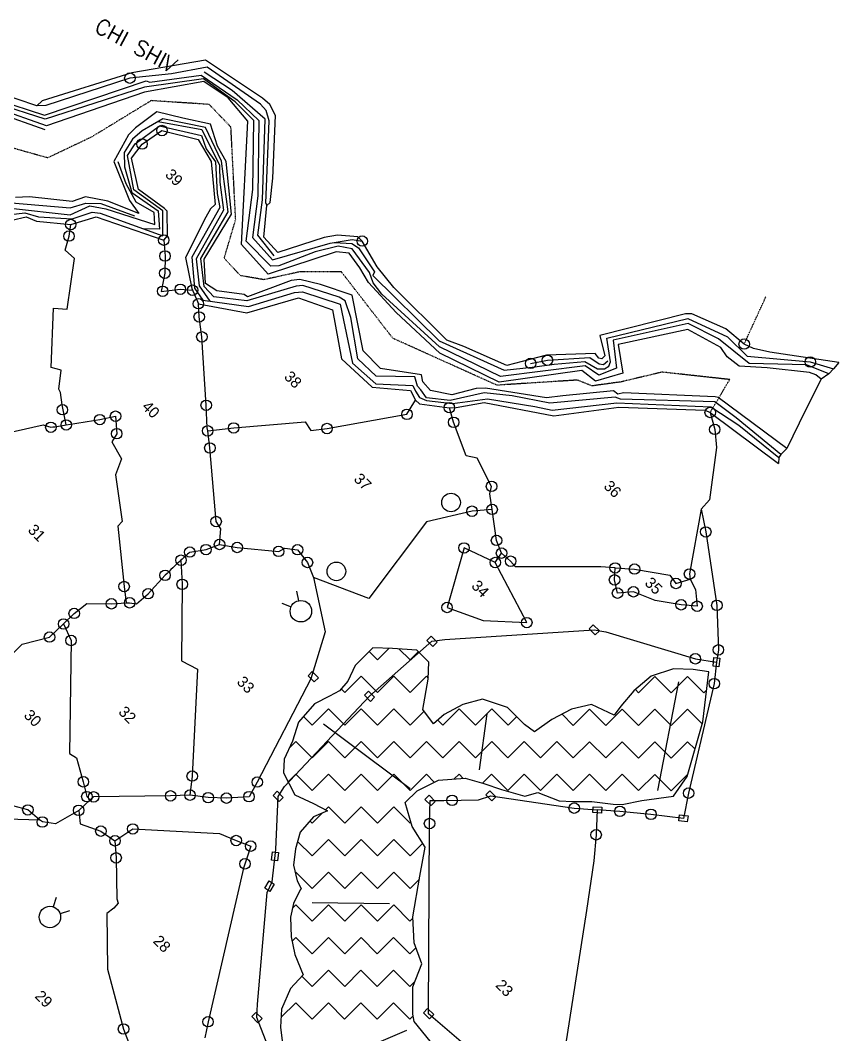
# Model space of a CAD drawing. Header units: metres. Extents: x 344416 to 346002, y 1760973 to 1763559.
# Drawn here: x 345333 to 346002, y 1762729 to 1763559 of the extents above; entities that cross this region are included whole.
import ezdxf

# ---------------------------------------------------------------- set-up
doc = ezdxf.new("R2010")
doc.units = ezdxf.units.M
doc.header["$MEASUREMENT"] = 0
doc.linetypes.add('DASHDOT', pattern=[1, 0.5, -0.25, 0, -0.25])
doc.linetypes.add('DIVIDE', pattern=[1.25, 0.5, -0.25, 0, -0.25, 0, -0.25])
for name, color, linetype in [('LINE_WATER', 4, 'Continuous'), ('OFF', 1, 'Continuous'), ('POLY_HATCH', 12, 'Continuous'), ('POLY_PARCEL', 6, 'Continuous'), ('POLY_WATER', 4, 'Continuous'), ('SYM_ARROW', 1, 'Continuous'), ('TEXT_MAPOUT', 7, 'Continuous'), ('TEXT_PARCEL', 7, 'Continuous'), ('V_BOUND_LINE', 7, 'Continuous'), ('V_BOUND_STREAM_LINE', 7, 'DASHDOT'), ('V_DIVIDE_LINE', 7, 'DIVIDE')]:
    doc.layers.add(name, color=color, linetype=linetype)
doc.styles.get("Standard").update_dxf_attribs({"font": 'simplex.shx'})
doc.styles.add('TEXT_MAP', font='')
doc.styles.get('TEXT_MAP').set_extended_font_data('Kruti Dev 050')

msp = doc.modelspace()

# ---------------------------------------------------------------- linework, layer by layer
for points in [[(345558.85, 1763091.97), (345560.53, 1763084.12)], [(345546.91, 1763082.15), (345554.29, 1763078.99)], [(345362.12, 1762841.4), (345359.69, 1762833.75)], [(345373.05, 1762830.46), (345365.4, 1762828.04)]]:
    msp.add_lwpolyline(points)
for points in [[(345801.59, 1763064.46), (345806.55, 1763059.5), (345803.12, 1763056.08), (345798.16, 1763061.03)], [(345668.87, 1763055.12), (345673.82, 1763050.16), (345670.39, 1763046.73), (345665.44, 1763051.69)], [(345905.13, 1763037.09), (345904.41, 1763030.11), (345899.58, 1763030.61), (345900.3, 1763037.58)], [(345571.7, 1763026.09), (345576.65, 1763021.13), (345573.22, 1763017.7), (345568.27, 1763022.66)], [(345617.75, 1763010.16), (345622.71, 1763005.2), (345619.28, 1763001.78), (345614.32, 1763006.74)], [(345543.03, 1762928.23), (345547.98, 1762923.27), (345544.55, 1762919.85), (345539.6, 1762924.81)], [(345717.04, 1762928.67), (345721.99, 1762923.71), (345718.56, 1762920.29), (345713.61, 1762925.24)], [(345667.31, 1762924.93), (345672.27, 1762919.97), (345668.84, 1762916.55), (345663.88, 1762921.51)], [(345801.52, 1762915.63), (345808.51, 1762915.19), (345808.21, 1762910.35), (345801.21, 1762910.79)], [(345878.49, 1762903.25), (345871.54, 1762904.12), (345872.14, 1762908.93), (345879.09, 1762908.06)], [(345543.99, 1762878.2), (345543.2, 1762871.23), (345538.39, 1762871.78), (345539.18, 1762878.74)], [(345540.59, 1762852.33), (345536.91, 1762846.36), (345532.79, 1762848.9), (345536.46, 1762854.87)], [(345525.62, 1762747.32), (345530.58, 1762742.36), (345527.15, 1762738.94), (345522.2, 1762743.89)], [(345666.08, 1762750.51), (345671.03, 1762745.55), (345667.6, 1762742.12), (345662.65, 1762747.08)]]:
    msp.add_lwpolyline(points, close=True)
for centre, radius in [((345422.48, 1763511.57), 4.29), ((345448.75, 1763468.69), 4.29), ((345432.47, 1763457.65), 4.29), ((345374.08, 1763391.78), 4.29), ((345372.68, 1763382.36), 4.29), ((345450.19, 1763379.03), 4.29), ((345612.59, 1763378.3), 4.29), ((345451.24, 1763366.04), 4.29), ((345451.05, 1763351.97), 4.29), ((345449.29, 1763337.24), 4.29), ((345463.74, 1763338.87), 4.29), ((345473.79, 1763338.07), 4.29), ((345478.52, 1763327.03), 4.29), ((345479.19, 1763316.23), 4.29), ((345481.39, 1763299.93), 4.29), ((345925.04, 1763294.05), 4.29), ((345764.07, 1763280.77), 4.29), ((345979.07, 1763279.38), 4.29), ((345750.32, 1763278.21), 4.29), ((345367.28, 1763240.34), 4.29), ((345484.93, 1763243.98), 4.29), ((345683.88, 1763242), 4.29), ((345897.22, 1763238.07), 4.29), ((345397.88, 1763232.25), 4.29), ((345410.78, 1763235.01), 4.29), ((345649.18, 1763236.57), 4.29), ((345687.33, 1763230.03), 4.29), ((345357.87, 1763225.98), 4.29), ((345370.46, 1763227.9), 4.29), ((345411.71, 1763220.72), 4.29), ((345486.13, 1763223.06), 4.29), ((345507.4, 1763225.45), 4.29), ((345583.76, 1763224.96), 4.29), ((345900.91, 1763224.22), 4.29), ((345487.95, 1763209.03), 4.29), ((345718.36, 1763177.65), 4.29), ((345685.19, 1763164.45), 7.64), ((345702.39, 1763157.3), 4.29), ((345718.83, 1763158.79), 4.29), ((345493.03, 1763148.89), 4.29), ((345893.6, 1763140.38), 4.29), ((345495.82, 1763130.11), 4.29), ((345722.46, 1763133.46), 4.29), ((345471.48, 1763123.9), 4.29), ((345484.76, 1763125.9), 4.29), ((345510.3, 1763127.68), 4.29), ((345544.2, 1763124.46), 4.29), ((345559.66, 1763125.82), 4.29), ((345695.83, 1763127.28), 4.29), ((345726.5, 1763123.02), 4.29), ((345464.3, 1763117.25), 4.29), ((345567.74, 1763115.38), 4.29), ((345721.39, 1763115.35), 4.29), ((345733.96, 1763116.41), 4.29), ((345451.26, 1763104.9), 4.29), ((345591.42, 1763108.1), 7.64), ((345819.42, 1763110.91), 4.29), ((345835.35, 1763110.01), 4.29), ((345880.31, 1763105.98), 4.29), ((345465.27, 1763097.52), 4.29), ((345818.97, 1763101.17), 4.29), ((345869.23, 1763098.24), 4.29), ((345417.75, 1763095.69), 4.29), ((345437.38, 1763089.83), 4.29), ((345821.41, 1763090.32), 4.29), ((345834.47, 1763091.42), 4.29), ((345407.42, 1763081.61), 4.29), ((345422.3, 1763082.4), 4.29), ((345562.36, 1763075.54), 8.77), ((345873.44, 1763080.75), 4.29), ((345886.5, 1763079.63), 4.29), ((345902.71, 1763080.32), 4.29), ((345376.92, 1763073.73), 4.29), ((345681.97, 1763078.61), 4.29), ((345368.28, 1763065.09), 4.29), ((345747.17, 1763066.2), 4.29), ((345356.73, 1763054.38), 4.29), ((345374.32, 1763051.57), 4.29), ((345903.93, 1763043.93), 4.29), ((345885.07, 1763036.6), 4.29), ((345900.54, 1763016.26), 4.29), ((345473.49, 1762940.69), 4.29), ((345384.4, 1762936), 4.29), ((345526.7, 1762935.77), 4.29), ((345387.33, 1762923.85), 4.29), ((345392.85, 1762923.68), 4.29), ((345455.78, 1762924.47), 4.29), ((345471.66, 1762925.06), 4.29), ((345486.55, 1762923.03), 4.29), ((345501.43, 1762922.61), 4.29), ((345519.94, 1762923.8), 4.29), ((345879.56, 1762926.71), 4.29), ((345686.09, 1762920.83), 4.29), ((345785.96, 1762914.43), 4.29), ((345339.01, 1762912.98), 4.29), ((345380.59, 1762912.63), 4.29), ((345823.31, 1762911.83), 4.29), ((345848.78, 1762909.38), 4.29), ((345350.88, 1762903.11), 4.29), ((345424.86, 1762897.42), 4.29), ((345667.61, 1762901.84), 4.29), ((345398.77, 1762895.63), 4.29), ((345803.92, 1762892.67), 4.29), ((345410.3, 1762887.73), 4.29), ((345509.48, 1762887.93), 4.29), ((345521.32, 1762883.37), 4.29), ((345411.25, 1762873.76), 4.29), ((345516.67, 1762868.92), 4.29), ((345357.04, 1762825.39), 8.77), ((345486.45, 1762739.73), 4.29), ((345417.31, 1762733.78), 4.29)]:
    msp.add_circle(centre, radius)
at = {"layer": 'LINE_WATER'}
for p, q in [((345247.11, 1763515.58), (345352.51, 1763481.24)), ((345485.74, 1763520.53), (345456.63, 1763515.19)), ((345506.14, 1763501.31), (345483.34, 1763516.54)), ((345529.34, 1763490.2), (345485.74, 1763520.53)), ((345353.14, 1763477.9), (345248.82, 1763511.84)), ((345354.38, 1763472.62), (345249.06, 1763509.08)), ((345352.51, 1763481.24), (345435.87, 1763509.45)), ((345422.48, 1763511.57), (345353.65, 1763489.28)), ((345456.63, 1763515.19), (345422.48, 1763511.57)), ((345482.81, 1763510.97), (345434.37, 1763504.24)), ((345482.86, 1763508.76), (345434.54, 1763500.03)), ((345435.87, 1763509.45), (345438.79, 1763508.28)), ((345438.79, 1763508.28), (345480.87, 1763514.08)), ((345480.87, 1763514.08), (345510.38, 1763493.89)), ((345508.66, 1763492.12), (345482.81, 1763510.97)), ((345502.88, 1763495.56), (345482.86, 1763508.76)), ((345253.53, 1763504.02), (345352.86, 1763469.59)), ((345434.37, 1763504.24), (345353.14, 1763477.9)), ((345434.54, 1763500.03), (345354.38, 1763472.62)), ((345533.15, 1763477.88), (345506.14, 1763501.31)), ((345519.1, 1763476.47), (345502.88, 1763495.56)), ((345523.82, 1763476.96), (345508.66, 1763492.12)), ((345510.38, 1763493.89), (345527.92, 1763476.92)), ((345353.65, 1763489.28), (345346.34, 1763488.86)), ((345444.5, 1763483.88), (345426.95, 1763470.86)), ((345465.89, 1763478.84), (345444.5, 1763483.88)), ((345534.07, 1763485.05), (345529.34, 1763490.2)), ((345536.44, 1763476.55), (345534.07, 1763485.05)), ((345449.31, 1763478.28), (345432.58, 1763468.41)), ((345445.68, 1763476.13), (345481.45, 1763469.54)), ((345484.32, 1763471.18), (345449.31, 1763478.28)), ((345488.31, 1763473.96), (345465.89, 1763478.84)), ((345494.07, 1763455.92), (345488.31, 1763473.96)), ((345513.87, 1763375.6), (345519.1, 1763476.47)), ((345523.08, 1763420.49), (345523.82, 1763476.96)), ((345527.92, 1763476.92), (345527.05, 1763415.27)), ((345530.87, 1763411.97), (345533.15, 1763477.88)), ((345533.67, 1763409.33), (345536.44, 1763476.55)), ((345426.95, 1763470.86), (345421.38, 1763465.28)), ((345432.58, 1763468.41), (345424.68, 1763461.64)), ((345426.91, 1763457.74), (345446.76, 1763472.51)), ((345446.76, 1763472.51), (345481.01, 1763464.69)), ((345481.45, 1763469.54), (345495.76, 1763440.26)), ((345497.45, 1763443.64), (345484.32, 1763471.18)), ((345421.38, 1763465.28), (345409.48, 1763443.36)), ((345424.68, 1763461.64), (345417.9, 1763450.64)), ((345420.48, 1763448.21), (345426.91, 1763457.74)), ((345481.01, 1763464.69), (345484.91, 1763453.79)), ((345417.9, 1763450.64), (345418.13, 1763439.01)), ((345484.91, 1763453.79), (345492.5, 1763443.07)), ((345501.33, 1763443.45), (345494.07, 1763455.92)), ((345409.48, 1763443.36), (345422.13, 1763411.36)), ((345419.49, 1763425.04), (345412.87, 1763442.96)), ((345425.68, 1763420.27), (345420.48, 1763448.21)), ((345492.5, 1763443.07), (345493.87, 1763417.18)), ((345502.96, 1763402.17), (345497.45, 1763443.64)), ((345505.61, 1763400.38), (345501.33, 1763443.45)), ((345418.13, 1763439.01), (345424.07, 1763418.11)), ((345495.76, 1763440.26), (345496.15, 1763426.53)), ((345427.59, 1763410.16), (345419.49, 1763425.04)), ((345496.15, 1763426.53), (345499.12, 1763403.52)), ((345424.07, 1763418.11), (345445.66, 1763402.99)), ((345449.43, 1763403.12), (345425.68, 1763420.27)), ((345493.87, 1763417.18), (345496.19, 1763405.81)), ((345517.64, 1763378.25), (345523.08, 1763420.49)), ((345325.56, 1763409.47), (345373.72, 1763405.51)), ((345340.4, 1763414.5), (345328.95, 1763413.95)), ((345375.36, 1763410.75), (345340.4, 1763414.5)), ((345373.72, 1763405.51), (345386.54, 1763409.26)), ((345386.14, 1763414.45), (345375.36, 1763410.75)), ((345404.55, 1763410.9), (345386.14, 1763414.45)), ((345386.54, 1763409.26), (345398.62, 1763409.06)), ((345398.62, 1763409.06), (345426.17, 1763399.01)), ((345429.94, 1763400.94), (345404.55, 1763410.9)), ((345422.13, 1763411.36), (345429.94, 1763400.94)), ((345442.38, 1763401.58), (345427.59, 1763410.16)), ((345527.05, 1763415.27), (345522.68, 1763381.09)), ((345527.28, 1763383.17), (345530.87, 1763411.97)), ((345533.7, 1763409.26), (345533.67, 1763409.33)), ((345324.71, 1763405.14), (345373.56, 1763399.84)), ((345325, 1763400.12), (345336.43, 1763401.26)), ((345336.43, 1763401.26), (345347.72, 1763398.13)), ((345373.56, 1763399.84), (345389.83, 1763407.08)), ((345375.16, 1763396.35), (345391.62, 1763401.82)), ((345389.83, 1763407.08), (345402.87, 1763404.54)), ((345391.62, 1763401.82), (345398.04, 1763401.23)), ((345398.04, 1763401.23), (345449.43, 1763382.49)), ((345402.87, 1763404.54), (345442.77, 1763391.85)), ((345442.77, 1763391.85), (345442.38, 1763401.58)), ((345445.66, 1763402.99), (345446.66, 1763387.89)), ((345449.43, 1763382.49), (345449.43, 1763403.12)), ((345496.19, 1763405.81), (345473.04, 1763365.16)), ((345499.12, 1763403.52), (345476.81, 1763363.69)), ((345480.66, 1763364.03), (345502.96, 1763402.17)), ((345483.3, 1763363.58), (345505.61, 1763400.38)), ((345347.72, 1763398.13), (345375.16, 1763396.35)), ((345446.66, 1763387.89), (345433.86, 1763388.17)), ((345540.41, 1763366.08), (345527.28, 1763383.17)), ((345535.65, 1763351.34), (345513.87, 1763375.6)), ((345537.73, 1763357.65), (345517.64, 1763378.25)), ((345522.68, 1763381.09), (345539.25, 1763362.89)), ((345539.25, 1763362.89), (345586.29, 1763376.57)), ((345592.93, 1763374.16), (345574.11, 1763369.41)), ((345586.29, 1763376.57), (345604.41, 1763379.47)), ((345589.98, 1763377.16), (345604.12, 1763376.26)), ((345604.32, 1763371.86), (345592.93, 1763374.16)), ((345604.12, 1763376.26), (345609.38, 1763372.75)), ((345604.41, 1763379.47), (345612.59, 1763378.3)), ((345591.19, 1763369.37), (345535.65, 1763351.34)), ((345574.11, 1763369.41), (345544.25, 1763358.14)), ((345601.79, 1763368.5), (345591.19, 1763369.37)), ((345610.63, 1763356.29), (345601.79, 1763368.5)), ((345618.63, 1763352.52), (345604.32, 1763371.86)), ((345609.38, 1763372.75), (345622.53, 1763353.16)), ((345473.04, 1763365.16), (345475.38, 1763339.85)), ((345476.81, 1763363.69), (345479.05, 1763341.59)), ((345483.35, 1763341.02), (345480.66, 1763364.03)), ((345484.36, 1763343.44), (345483.3, 1763363.58)), ((345544.25, 1763358.14), (345537.73, 1763357.65)), ((345617.79, 1763344.5), (345610.63, 1763356.29)), ((345621.39, 1763344.23), (345618.63, 1763352.52)), ((345622.53, 1763353.16), (345621.36, 1763350.24)), ((345621.36, 1763350.24), (345675.54, 1763296.64)), ((345479.05, 1763341.59), (345487.92, 1763329.13)), ((345491.11, 1763332.69), (345483.35, 1763341.02)), ((345493.66, 1763337.48), (345484.36, 1763343.44)), ((345558.53, 1763341.51), (345518.07, 1763329.41)), ((345554.39, 1763346.04), (345518.58, 1763332.61)), ((345561.45, 1763346.78), (345554.39, 1763346.04)), ((345564.03, 1763341.93), (345558.53, 1763341.51)), ((345578.38, 1763342.86), (345561.45, 1763346.78)), ((345593.68, 1763332.3), (345564.03, 1763341.93)), ((345604.31, 1763334.01), (345578.38, 1763342.86)), ((345640.3, 1763319.86), (345617.79, 1763344.5)), ((345628.67, 1763334.94), (345621.39, 1763344.23)), ((345475.38, 1763339.85), (345482.2, 1763329.92)), ((345518.07, 1763329.41), (345491.11, 1763332.69)), ((345515.98, 1763334.48), (345493.66, 1763337.48)), ((345518.58, 1763332.61), (345515.98, 1763334.48)), ((345519.57, 1763324.82), (345557.25, 1763336.16)), ((345557.25, 1763336.16), (345563.67, 1763336.74)), ((345563.67, 1763336.74), (345594.43, 1763326.58)), ((345613.43, 1763288.44), (345604.31, 1763334.01)), ((345675.7, 1763291.89), (345628.67, 1763334.94)), ((345482.2, 1763329.92), (345519.57, 1763324.82)), ((345598.68, 1763329.3), (345593.68, 1763332.3)), ((345594.43, 1763326.58), (345604.56, 1763278.3)), ((345603.2, 1763315.74), (345598.68, 1763329.3)), ((345676.02, 1763286.71), (345640.3, 1763319.86)), ((345608.99, 1763282), (345603.2, 1763315.74)), ((345812.67, 1763298.83), (345879.03, 1763314.87)), ((345879.31, 1763310.9), (345817.74, 1763297.14)), ((345879.03, 1763314.87), (345911.42, 1763299.85)), ((345903.91, 1763298.32), (345879.31, 1763310.9)), ((345878.99, 1763305.89), (345822.04, 1763293.62)), ((345905.93, 1763291.26), (345878.99, 1763305.89)), ((345911.42, 1763299.85), (345927.53, 1763284.16)), ((345675.54, 1763296.64), (345728.73, 1763272.62)), ((345725.79, 1763267.54), (345675.7, 1763291.89)), ((345815.68, 1763279.5), (345812.67, 1763298.83)), ((345817.74, 1763297.14), (345820.5, 1763274.3)), ((345822.04, 1763293.62), (345825.62, 1763270.26)), ((345929.14, 1763278.27), (345903.91, 1763298.32)), ((345911.16, 1763283.61), (345905.93, 1763291.26)), ((345627.38, 1763274.11), (345613.43, 1763288.44)), ((345724.54, 1763262.74), (345676.02, 1763286.71)), ((345764.07, 1763280.77), (345798.64, 1763283.09)), ((345798.64, 1763283.09), (345806.38, 1763277.93)), ((345920.87, 1763276.07), (345911.16, 1763283.61)), ((345927.53, 1763284.16), (345979.07, 1763279.38)), ((345604.56, 1763278.3), (345623.75, 1763261.48)), ((345623.95, 1763267.91), (345608.99, 1763282)), ((345794.91, 1763276.33), (345725.79, 1763267.54)), ((345728.73, 1763272.62), (345751.45, 1763275.18)), ((345750.32, 1763278.21), (345764.07, 1763280.77)), ((345751.45, 1763275.18), (345769.56, 1763277.49)), ((345769.56, 1763277.49), (345794.69, 1763279.81)), ((345794.69, 1763279.81), (345805.16, 1763273.71)), ((345806.2, 1763268.54), (345794.91, 1763276.33)), ((345806.38, 1763277.93), (345810.03, 1763277.28)), ((345810.03, 1763277.28), (345813.46, 1763280.29)), ((345810.74, 1763273.71), (345814.18, 1763275.85)), ((345814.18, 1763275.85), (345815.68, 1763279.5)), ((345943.91, 1763274.71), (345920.87, 1763276.07)), ((345976.07, 1763276.97), (345929.14, 1763278.27)), ((345978.35, 1763270.78), (345943.91, 1763274.71)), ((345994.39, 1763269.67), (345976.07, 1763276.97)), ((345979.07, 1763279.38), (345997.97, 1763273.78)), ((345655.68, 1763267.29), (345623.95, 1763267.91)), ((345660.91, 1763268.81), (345627.38, 1763274.11)), ((345657.82, 1763259.7), (345655.68, 1763267.29)), ((345662.21, 1763263.04), (345660.91, 1763268.81)), ((345792.28, 1763272.34), (345724.54, 1763262.74)), ((345803.32, 1763263.56), (345792.28, 1763272.34)), ((345825.62, 1763270.26), (345803.32, 1763263.56)), ((345805.16, 1763273.71), (345810.74, 1763273.71)), ((345820.5, 1763274.3), (345806.2, 1763268.54)), ((345983.58, 1763268.77), (345978.35, 1763270.78)), ((345988.06, 1763265.34), (345983.58, 1763268.77)), ((345623.75, 1763261.48), (345653.92, 1763260.08)), ((345653.92, 1763260.08), (345656.06, 1763255.61)), ((345660.55, 1763256.58), (345657.82, 1763259.7)), ((345668.35, 1763256.16), (345662.21, 1763263.04)), ((345656.06, 1763255.61), (345659.37, 1763250.35)), ((345659.37, 1763250.35), (345665.21, 1763248)), ((345665.22, 1763249.96), (345660.55, 1763256.58)), ((345684.59, 1763247.84), (345665.22, 1763249.96)), ((345685.83, 1763252.42), (345668.35, 1763256.16)), ((345712.42, 1763254.24), (345684.59, 1763247.84)), ((345705.71, 1763257.66), (345685.83, 1763252.42)), ((345713.34, 1763257.83), (345705.71, 1763257.66)), ((345735.2, 1763251.68), (345712.42, 1763254.24)), ((345763.17, 1763249.97), (345713.34, 1763257.83)), ((345765.93, 1763245.66), (345735.2, 1763251.68)), ((345776.56, 1763251.82), (345763.17, 1763249.97)), ((345819.6, 1763250.51), (345765.93, 1763245.66)), ((345818.22, 1763255.76), (345776.56, 1763251.82)), ((345821.56, 1763253.15), (345818.22, 1763255.76)), ((345823.88, 1763248.95), (345819.6, 1763250.51)), ((345826.4, 1763254.26), (345821.56, 1763253.15)), ((345901.21, 1763250.84), (345826.4, 1763254.26)), ((345903.63, 1763250.28), (345901.21, 1763250.84)), ((345959.98, 1763208.75), (345903.63, 1763250.28)), ((345665.21, 1763248), (345686.43, 1763245.45)), ((345686.43, 1763245.45), (345715.17, 1763249.16)), ((345715.17, 1763249.16), (345753.71, 1763242.89)), ((345753.71, 1763242.89), (345767.92, 1763239.96)), ((345767.92, 1763239.96), (345820.85, 1763245.96)), ((345820.85, 1763245.96), (345897.65, 1763242.83)), ((345900.95, 1763246.92), (345823.88, 1763248.95)), ((345897.65, 1763242.83), (345920.62, 1763227.63)), ((345918.47, 1763233.66), (345900.95, 1763246.92)), ((345955.07, 1763203.65), (345918.47, 1763233.66)), ((345920.62, 1763227.63), (345953.32, 1763201.12))]:
    msp.add_line(p, q, dxfattribs=at)
at = {"layer": 'OFF'}
for p, q in [((346002.35, 1763278.94), (345997.97, 1763273.78)), ((345994.39, 1763269.67), (345988.06, 1763265.34)), ((345997.97, 1763273.78), (345994.39, 1763269.67)), ((345988.06, 1763265.34), (345974.93, 1763239.32)), ((345974.93, 1763239.32), (345959.98, 1763208.75)), ((345959.98, 1763208.75), (345955.07, 1763203.65)), ((345953.32, 1763201.12), (345953.16, 1763196.39)), ((345955.07, 1763203.65), (345953.32, 1763201.12))]:
    msp.add_line(p, q, dxfattribs=at)
at = {"layer": 'POLY_HATCH'}
for p, q in [((345621.32, 1763045.64), (345606.73, 1763031.06)), ((345637.38, 1763045.13), (345621.32, 1763045.64)), ((345657.32, 1763043.65), (345637.38, 1763045.13)), ((345667.05, 1763033.91), (345657.32, 1763043.65)), ((345606.73, 1763031.06), (345600.78, 1763018.29)), ((345666.57, 1763019.81), (345667.05, 1763033.91)), ((345867.31, 1763028.32), (345848.82, 1763022.51)), ((345883.36, 1763027.82), (345867.31, 1763028.32)), ((345896.01, 1763025.86), (345883.36, 1763027.82)), ((345891.15, 1762985.01), (345896.01, 1763025.86)), ((345600.78, 1763018.29), (345593.97, 1763010.51)), ((345662.2, 1762995), (345666.57, 1763019.81)), ((345848.82, 1763022.51), (345834.72, 1763010.36)), ((345593.97, 1763010.51), (345585.71, 1763006.15)), ((345834.72, 1763010.36), (345824.02, 1762997.73)), ((345585.71, 1763006.15), (345573.55, 1762999.83)), ((345710.84, 1763003.71), (345694.79, 1762999.35)), ((345731.27, 1762996.88), (345710.84, 1763003.71)), ((345573.55, 1762999.83), (345560.42, 1762984.77)), ((345670.95, 1762983.32), (345662.2, 1762995)), ((345694.79, 1762999.35), (345679.71, 1762991.09)), ((345745.38, 1762982.76), (345731.27, 1762996.88)), ((345783.65, 1762995.34), (345767.6, 1762987.08)), ((345800.18, 1762999.21), (345783.65, 1762995.34)), ((345818.67, 1762990.43), (345800.18, 1762999.21)), ((345824.02, 1762997.73), (345818.67, 1762990.43)), ((345560.42, 1762984.77), (345555.55, 1762969.21)), ((345679.71, 1762991.09), (345670.95, 1762983.32)), ((345767.6, 1762987.08), (345753.49, 1762976.88)), ((345878.51, 1762940.27), (345891.15, 1762985.01)), ((345753.49, 1762976.88), (345745.38, 1762982.76)), ((345555.55, 1762969.21), (345548.75, 1762954.62)), ((345548.75, 1762954.62), (345548.26, 1762943.43)), ((345548.26, 1762943.43), (345557.51, 1762925.43)), ((345657.43, 1762928.7), (345674.94, 1762937.44)), ((345674.94, 1762937.44), (345696.83, 1762938.88)), ((345696.83, 1762938.88), (345711.91, 1762934.48)), ((345711.91, 1762934.48), (345726.5, 1762929.6)), ((345867.33, 1762924.23), (345878.51, 1762940.27)), ((345647.7, 1762918.99), (345657.43, 1762928.7)), ((345726.5, 1762929.6), (345745.47, 1762924.23)), ((345745.47, 1762924.23), (345756.17, 1762927.14)), ((345756.17, 1762927.14), (345773.69, 1762920.31)), ((345557.51, 1762925.43), (345572.59, 1762918.11)), ((345572.59, 1762918.11), (345584.27, 1762912.26)), ((345653.54, 1762899.52), (345647.7, 1762918.99)), ((345773.69, 1762920.31), (345784.88, 1762919.81)), ((345784.88, 1762919.81), (345800.44, 1762919.8)), ((345800.44, 1762919.8), (345817.95, 1762917.83)), ((345817.95, 1762917.83), (345825.25, 1762917.34)), ((345825.25, 1762917.34), (345841.3, 1762920.73)), ((345841.3, 1762920.73), (345867.33, 1762924.23)), ((345584.27, 1762912.26), (345572.59, 1762907.41)), ((345572.59, 1762907.41), (345561.89, 1762894.78)), ((345561.89, 1762894.78), (345558, 1762881.16)), ((345664.15, 1762882.55), (345653.54, 1762899.52)), ((345558, 1762881.16), (345556.35, 1762867.68)), ((345659.78, 1762858.72), (345664.15, 1762882.55)), ((345556.35, 1762867.68), (345559.27, 1762855.03)), ((345559.27, 1762855.03), (345562.67, 1762848.7)), ((345653.95, 1762825.64), (345659.78, 1762858.72)), ((345561.7, 1762847.73), (345556.35, 1762836.55)), ((345562.67, 1762848.7), (345561.7, 1762847.73)), ((345556.35, 1762836.55), (345553.92, 1762825.36)), ((345553.92, 1762825.36), (345554.41, 1762809.31)), ((345654.92, 1762804.24), (345653.95, 1762825.64)), ((345554.41, 1762809.31), (345557.33, 1762794.72)), ((345661.25, 1762787.21), (345654.92, 1762804.24)), ((345557.33, 1762794.72), (345564.15, 1762778.17)), ((345653.96, 1762768.24), (345661.25, 1762787.21)), ((345564.15, 1762778.17), (345553.93, 1762766.99)), ((345553.93, 1762766.99), (345546.64, 1762749.97)), ((345653.96, 1762745.87), (345653.96, 1762768.24)), ((345546.64, 1762749.97), (345545.67, 1762735.38)), ((345654.94, 1762740.03), (345653.96, 1762745.87)), ((345545.67, 1762735.38), (345547.62, 1762719.81)), ((345668.07, 1762723.96), (345654.94, 1762740.03))]:
    msp.add_line(p, q, dxfattribs=at)
at = {"layer": 'POLY_HATCH', "linetype": 'Continuous'}
for p, q in [((345618.18, 1763042.49), (345625.01, 1763035.65)), ((345625.01, 1763035.65), (345634.59, 1763045.22)), ((345642.62, 1763044.74), (345651.72, 1763035.64)), ((345651.72, 1763035.64), (345658.53, 1763042.44)), ((345598.3, 1763008.96), (345611.66, 1763022.3)), ((345611.66, 1763022.3), (345625, 1763008.95)), ((345625, 1763008.95), (345638.36, 1763022.29)), ((345638.36, 1763022.29), (345651.71, 1763008.93)), ((345651.71, 1763008.93), (345665.07, 1763022.28)), ((345665.07, 1763022.28), (345666.6, 1763020.74)), ((345838.64, 1763008.85), (345852, 1763022.2)), ((345852, 1763022.2), (345865.34, 1763008.84)), ((345865.34, 1763008.84), (345878.7, 1763022.19)), ((345878.7, 1763022.19), (345892.05, 1763008.83)), ((345595.27, 1763011.99), (345598.3, 1763008.96)), ((345836.02, 1763011.48), (345838.64, 1763008.85)), ((345892.05, 1763008.83), (345894.24, 1763011.03)), ((345571.58, 1762982.26), (345584.94, 1762995.61)), ((345584.94, 1762995.61), (345598.29, 1762982.25)), ((345598.29, 1762982.25), (345611.65, 1762995.6)), ((345611.65, 1762995.6), (345624.99, 1762982.24)), ((345624.99, 1762982.24), (345638.35, 1762995.59)), ((345638.35, 1762995.59), (345651.7, 1762982.23)), ((345651.7, 1762982.23), (345663.17, 1762993.7)), ((345678.4, 1762982.22), (345691.76, 1762995.56)), ((345691.76, 1762995.56), (345705.11, 1762982.21)), ((345705.11, 1762982.21), (345718.46, 1762995.55)), ((345718.46, 1762995.55), (345731.81, 1762982.2)), ((345785.22, 1762982.17), (345798.58, 1762995.52)), ((345798.58, 1762995.52), (345811.92, 1762982.16)), ((345811.92, 1762982.16), (345825.28, 1762995.51)), ((345825.28, 1762995.51), (345838.63, 1762982.15)), ((345838.63, 1762982.15), (345851.99, 1762995.5)), ((345851.99, 1762995.5), (345865.33, 1762982.14)), ((345865.33, 1762982.14), (345878.69, 1762995.48)), ((345878.69, 1762995.48), (345890.71, 1762983.45)), ((345564.45, 1762989.4), (345571.58, 1762982.26)), ((345674.32, 1762986.31), (345678.4, 1762982.22)), ((345731.81, 1762982.2), (345738.88, 1762989.26)), ((345776, 1762991.4), (345785.22, 1762982.17)), ((345552.97, 1762963.66), (345558.23, 1762968.92)), ((345558.23, 1762968.92), (345571.57, 1762955.56)), ((345571.57, 1762955.56), (345584.93, 1762968.91)), ((345584.93, 1762968.91), (345598.28, 1762955.55)), ((345598.28, 1762955.55), (345611.63, 1762968.89)), ((345611.63, 1762968.89), (345624.98, 1762955.54)), ((345624.98, 1762955.54), (345638.34, 1762968.88)), ((345638.34, 1762968.88), (345651.68, 1762955.52)), ((345651.68, 1762955.52), (345665.04, 1762968.87)), ((345665.04, 1762968.87), (345678.39, 1762955.51)), ((345678.39, 1762955.51), (345691.75, 1762968.86)), ((345691.75, 1762968.86), (345705.09, 1762955.5)), ((345705.09, 1762955.5), (345718.45, 1762968.85)), ((345718.45, 1762968.85), (345731.8, 1762955.49)), ((345731.8, 1762955.49), (345745.16, 1762968.84)), ((345745.16, 1762968.84), (345758.5, 1762955.48)), ((345758.5, 1762955.48), (345771.86, 1762968.83)), ((345771.86, 1762968.83), (345785.21, 1762955.47)), ((345785.21, 1762955.47), (345798.57, 1762968.81)), ((345798.57, 1762968.81), (345811.91, 1762955.46)), ((345811.91, 1762955.46), (345825.27, 1762968.8)), ((345825.27, 1762968.8), (345838.62, 1762955.45)), ((345838.62, 1762955.45), (345851.97, 1762968.79)), ((345851.97, 1762968.79), (345865.32, 1762955.43)), ((345865.32, 1762955.43), (345878.68, 1762968.78)), ((345878.68, 1762968.78), (345884.83, 1762962.62)), ((345552.05, 1762936.06), (345558.21, 1762942.21)), ((345558.21, 1762942.21), (345571.56, 1762928.85)), ((345571.56, 1762928.85), (345584.92, 1762942.2)), ((345584.92, 1762942.2), (345598.26, 1762928.84)), ((345598.26, 1762928.84), (345611.62, 1762942.19)), ((345611.62, 1762942.19), (345624.97, 1762928.83)), ((345624.97, 1762928.83), (345638.33, 1762942.18)), ((345638.33, 1762942.18), (345651.67, 1762928.82)), ((345651.67, 1762928.82), (345665.03, 1762942.17)), ((345665.03, 1762942.17), (345671.48, 1762935.72)), ((345687.87, 1762938.29), (345691.74, 1762942.16)), ((345691.74, 1762942.16), (345695.12, 1762938.77)), ((345711.03, 1762934.74), (345718.44, 1762942.14)), ((345718.44, 1762942.14), (345731.79, 1762928.79)), ((345731.79, 1762928.79), (345745.14, 1762942.13)), ((345745.14, 1762942.13), (345758.49, 1762928.77)), ((345758.49, 1762928.77), (345771.85, 1762942.12)), ((345771.85, 1762942.12), (345785.2, 1762928.76)), ((345785.2, 1762928.76), (345798.55, 1762942.11)), ((345798.55, 1762942.11), (345811.9, 1762928.75)), ((345811.9, 1762928.75), (345825.26, 1762942.1)), ((345825.26, 1762942.1), (345838.6, 1762928.74)), ((345838.6, 1762928.74), (345851.96, 1762942.09)), ((345851.96, 1762942.09), (345865.31, 1762928.73)), ((345865.31, 1762928.73), (345878.67, 1762942.08)), ((345878.67, 1762942.08), (345878.95, 1762941.8)), ((345571.55, 1762902.15), (345579.82, 1762910.42)), ((345582.54, 1762913.13), (345584.91, 1762915.5)), ((345584.91, 1762915.5), (345598.25, 1762902.14)), ((345598.25, 1762902.14), (345611.61, 1762915.49)), ((345611.61, 1762915.49), (345624.96, 1762902.13)), ((345624.96, 1762902.13), (345638.32, 1762915.47)), ((345638.32, 1762915.47), (345651.66, 1762902.12)), ((345569.7, 1762904), (345571.55, 1762902.15)), ((345651.66, 1762902.12), (345652.51, 1762902.96)), ((345559.74, 1762887.25), (345571.54, 1762875.45)), ((345571.54, 1762875.45), (345584.9, 1762888.79)), ((345584.9, 1762888.79), (345598.24, 1762875.43)), ((345598.24, 1762875.43), (345611.6, 1762888.78)), ((345611.6, 1762888.78), (345624.95, 1762875.42)), ((345624.95, 1762875.42), (345638.3, 1762888.77)), ((345638.3, 1762888.77), (345651.65, 1762875.41)), ((345651.65, 1762875.41), (345662.09, 1762885.84)), ((345557.74, 1762861.66), (345558.18, 1762862.1)), ((345558.18, 1762862.1), (345571.53, 1762848.74)), ((345571.53, 1762848.74), (345584.88, 1762862.09)), ((345584.88, 1762862.09), (345598.23, 1762848.73)), ((345598.23, 1762848.73), (345611.59, 1762862.08)), ((345611.59, 1762862.08), (345624.93, 1762848.72)), ((345624.93, 1762848.72), (345638.29, 1762862.06)), ((345638.29, 1762862.06), (345651.64, 1762848.71)), ((345651.64, 1762848.71), (345659.37, 1762856.44)), ((345555.53, 1762832.76), (345558.17, 1762835.39)), ((345558.17, 1762835.39), (345571.51, 1762822.04)), ((345571.51, 1762822.04), (345584.87, 1762835.38)), ((345584.87, 1762835.38), (345598.22, 1762822.03)), ((345598.22, 1762822.03), (345611.58, 1762835.37)), ((345611.58, 1762835.37), (345624.92, 1762822.01)), ((345624.92, 1762822.01), (345638.28, 1762835.36)), ((345638.28, 1762835.36), (345651.63, 1762822)), ((345651.63, 1762822), (345654, 1762824.38)), ((345555.14, 1762805.68), (345558.16, 1762808.69)), ((345558.16, 1762808.69), (345571.5, 1762795.33)), ((345571.5, 1762795.33), (345584.86, 1762808.68)), ((345584.86, 1762808.68), (345598.21, 1762795.32)), ((345598.21, 1762795.32), (345611.57, 1762808.67)), ((345611.57, 1762808.67), (345624.91, 1762795.31)), ((345624.91, 1762795.31), (345638.27, 1762808.66)), ((345638.27, 1762808.66), (345651.62, 1762795.3)), ((345651.62, 1762795.3), (345656.45, 1762800.13)), ((345563.1, 1762777.02), (345571.49, 1762768.63)), ((345571.49, 1762768.63), (345584.85, 1762781.97)), ((345584.85, 1762781.97), (345598.2, 1762768.62)), ((345598.2, 1762768.62), (345611.55, 1762781.96)), ((345611.55, 1762781.96), (345624.9, 1762768.6)), ((345624.9, 1762768.6), (345638.26, 1762781.95)), ((345638.26, 1762781.95), (345651.61, 1762768.59)), ((345651.61, 1762768.59), (345655.64, 1762772.63)), ((345546.2, 1762743.36), (345558.13, 1762755.28)), ((345558.13, 1762755.28), (345571.48, 1762741.92)), ((345571.48, 1762741.92), (345584.84, 1762755.27)), ((345584.84, 1762755.27), (345598.18, 1762741.91)), ((345598.18, 1762741.91), (345611.54, 1762755.26)), ((345611.54, 1762755.26), (345624.89, 1762741.9)), ((345624.89, 1762741.9), (345638.25, 1762755.25)), ((345638.25, 1762755.25), (345651.59, 1762741.89)), ((345651.59, 1762741.89), (345654.19, 1762744.49))]:
    msp.add_line(p, q, dxfattribs=at)
at = {"layer": 'POLY_PARCEL'}
for p, q in [((345372.68, 1763382.36), (345374.08, 1763391.78)), ((345369.67, 1763370.93), (345372.68, 1763382.36)), ((345450.19, 1763379.03), (345451.24, 1763366.04)), ((345377.2, 1763364.01), (345369.67, 1763370.93)), ((345451.24, 1763366.04), (345451.05, 1763351.97)), ((345371.19, 1763322.5), (345377.2, 1763364.01)), ((345451.05, 1763351.97), (345448.08, 1763337.1)), ((345448.08, 1763337.1), (345463.74, 1763338.87)), ((345463.74, 1763338.87), (345473.79, 1763338.07)), ((345479.19, 1763316.23), (345478.52, 1763327.03)), ((345357.96, 1763274.99), (345360.06, 1763323.41)), ((345360.06, 1763323.41), (345371.19, 1763322.5)), ((345481.39, 1763299.93), (345479.19, 1763316.23)), ((345484.93, 1763243.98), (345481.39, 1763299.93)), ((345366.38, 1763272.57), (345357.96, 1763274.99)), ((345364.28, 1763257.23), (345366.38, 1763272.57)), ((345365.79, 1763254.52), (345364.28, 1763257.23)), ((345366.99, 1763244.29), (345365.79, 1763254.52)), ((345370.46, 1763227.9), (345366.99, 1763244.29)), ((345485.81, 1763225.47), (345484.93, 1763243.98)), ((345649.18, 1763236.57), (345656.23, 1763248.02)), ((345687.33, 1763230.03), (345683.88, 1763242)), ((345397.88, 1763232.25), (345410.78, 1763235.01)), ((345410.78, 1763235.01), (345411.71, 1763220.72)), ((345583.76, 1763224.96), (345649.18, 1763236.57)), ((345258.22, 1763207.12), (345351.65, 1763228.06)), ((345351.65, 1763228.06), (345357.87, 1763225.98)), ((345486.13, 1763223.06), (345485.81, 1763225.47)), ((345486.13, 1763223.06), (345507.4, 1763225.45)), ((345507.4, 1763225.45), (345565.77, 1763230.45)), ((345565.77, 1763230.45), (345570.62, 1763223.4)), ((345570.62, 1763223.4), (345583.76, 1763224.96)), ((345697.7, 1763202.59), (345687.33, 1763230.03)), ((345411.71, 1763220.72), (345407.79, 1763214.04)), ((345487.95, 1763209.03), (345486.13, 1763223.06)), ((345407.79, 1763214.04), (345415.63, 1763200.2)), ((345493.03, 1763148.89), (345487.95, 1763209.03)), ((345415.63, 1763200.2), (345410.82, 1763186.95)), ((345706.56, 1763200.61), (345697.7, 1763202.59)), ((345718.36, 1763177.65), (345706.56, 1763200.61)), ((345410.82, 1763186.95), (345416.13, 1763148.93)), ((345717.05, 1763171.42), (345718.36, 1763177.65)), ((345718.85, 1763158.79), (345717.05, 1763171.42)), ((345718.85, 1763158.79), (345702.39, 1763157.3)), ((345722.46, 1763133.46), (345718.85, 1763158.79)), ((345889.7, 1763159.04), (345880.31, 1763105.98)), ((345702.39, 1763157.3), (345665.07, 1763148.6)), ((345416.13, 1763148.93), (345412.67, 1763145.01)), ((345412.67, 1763145.01), (345417.75, 1763095.69)), ((345496.77, 1763142.94), (345493.03, 1763148.89)), ((345495.82, 1763130.11), (345496.77, 1763142.94)), ((345665.07, 1763148.6), (345617.83, 1763086.05)), ((345471.48, 1763123.9), (345484.76, 1763125.9)), ((345484.76, 1763125.9), (345495.82, 1763130.11)), ((345495.82, 1763130.11), (345510.3, 1763127.68)), ((345510.3, 1763127.68), (345544.2, 1763124.46)), ((345544.2, 1763124.46), (345549.23, 1763127.07)), ((345549.23, 1763127.07), (345559.66, 1763125.82)), ((345559.66, 1763125.82), (345567.74, 1763115.38)), ((345695.83, 1763127.28), (345681.97, 1763078.61)), ((345721.39, 1763115.35), (345695.83, 1763127.28)), ((345726.5, 1763123.02), (345722.46, 1763133.46)), ((345464.3, 1763117.29), (345465.27, 1763097.52)), ((345721.39, 1763115.35), (345726.5, 1763123.02)), ((345733.96, 1763116.41), (345726.5, 1763123.02)), ((345567.74, 1763115.38), (345572.8, 1763103.04)), ((345747.17, 1763066.2), (345721.39, 1763115.35)), ((345738, 1763111.94), (345733.96, 1763116.41)), ((345807.66, 1763111.76), (345738, 1763111.94)), ((345819.42, 1763110.91), (345807.66, 1763111.76)), ((345818.97, 1763101.17), (345819.42, 1763110.91)), ((345819.42, 1763110.91), (345835.35, 1763110.01)), ((345835.35, 1763110.01), (345864.13, 1763105.11)), ((345437.38, 1763089.83), (345451.26, 1763104.9)), ((345617.83, 1763086.05), (345572.8, 1763103.04)), ((345572.8, 1763103.04), (345582.37, 1763058.56)), ((345821.41, 1763090.32), (345818.97, 1763101.17)), ((345864.13, 1763105.11), (345869.23, 1763098.24)), ((345869.23, 1763098.24), (345880.92, 1763101.73)), ((345880.31, 1763105.98), (345880.92, 1763101.73)), ((345880.92, 1763101.73), (345885.17, 1763093.36)), ((345417.75, 1763095.69), (345419.39, 1763082.25)), ((345465.27, 1763097.52), (345464.68, 1763035.04)), ((345885.17, 1763093.36), (345886.5, 1763079.63)), ((345427.93, 1763081.59), (345437.38, 1763089.83)), ((345834.47, 1763091.42), (345821.41, 1763090.32)), ((345852.18, 1763084.31), (345834.47, 1763091.42)), ((345873.44, 1763080.75), (345852.18, 1763084.31)), ((345376.92, 1763073.73), (345387.18, 1763081.96)), ((345387.18, 1763081.96), (345407.42, 1763081.61)), ((345407.42, 1763081.61), (345419.39, 1763082.25)), ((345419.39, 1763082.25), (345422.3, 1763082.4)), ((345422.3, 1763082.4), (345427.93, 1763081.59)), ((345681.97, 1763078.61), (345711.49, 1763068)), ((345886.5, 1763079.63), (345873.44, 1763080.75)), ((345368.28, 1763065.09), (345376.92, 1763073.73)), ((345711.49, 1763068), (345747.17, 1763066.2)), ((345356.73, 1763054.38), (345368.28, 1763065.09)), ((345368.28, 1763065.09), (345374.32, 1763051.57)), ((345680.24, 1763052.43), (345802.35, 1763060.27)), ((345802.35, 1763060.27), (345811.76, 1763058.74)), ((345334.4, 1763048.57), (345356.73, 1763054.38)), ((345374.32, 1763051.57), (345373.09, 1762959.04)), ((345582.37, 1763058.56), (345570.63, 1763020.29)), ((345618.52, 1763005.97), (345669.63, 1763050.92)), ((345669.63, 1763050.92), (345680.24, 1763052.43)), ((345811.76, 1763058.74), (345885.07, 1763036.6)), ((345326.96, 1763041.14), (345334.4, 1763048.57)), ((345464.68, 1763035.04), (345477.72, 1763028.05)), ((345885.07, 1763036.6), (345902.36, 1763033.85)), ((345477.72, 1763028.05), (345473.49, 1762940.69)), ((345570.63, 1763020.29), (345526.7, 1762935.77)), ((345548.95, 1762932.22), (345618.52, 1763005.97)), ((345373.09, 1762959.04), (345378.95, 1762955.68)), ((345378.95, 1762955.68), (345384.4, 1762936)), ((345384.4, 1762936), (345387.33, 1762923.85)), ((345473.49, 1762940.69), (345471.66, 1762925.06)), ((345526.7, 1762935.77), (345519.94, 1762923.8)), ((345543.79, 1762924.04), (345548.95, 1762932.22)), ((345390.09, 1762921.19), (345380.59, 1762912.63)), ((345387.33, 1762923.85), (345390.09, 1762921.19)), ((345392.85, 1762923.68), (345390.09, 1762921.19)), ((345455.78, 1762924.47), (345392.85, 1762923.68)), ((345471.66, 1762925.06), (345455.78, 1762924.47)), ((345486.55, 1762923.03), (345471.66, 1762925.06)), ((345501.43, 1762922.61), (345486.55, 1762923.03)), ((345519.94, 1762923.8), (345501.43, 1762922.61)), ((345541.84, 1762880.75), (345543.79, 1762924.04)), ((345667.61, 1762901.84), (345668.08, 1762920.74)), ((345668.08, 1762920.74), (345679.42, 1762920.73)), ((345679.42, 1762920.73), (345707.78, 1762921.17)), ((345707.78, 1762921.17), (345717.8, 1762924.48)), ((345717.8, 1762924.48), (345785.96, 1762914.43)), ((345339.01, 1762912.98), (345326.78, 1762916.3)), ((345348.65, 1762904.96), (345339.01, 1762912.98)), ((345380.59, 1762912.63), (345361.74, 1762901.49)), ((345380.59, 1762912.63), (345381.78, 1762901.71)), ((345785.96, 1762914.43), (345804.86, 1762912.99)), ((345322.02, 1762905.8), (345348.65, 1762904.96)), ((345350.88, 1762903.11), (345348.65, 1762904.96)), ((345361.74, 1762901.49), (345350.88, 1762903.11)), ((345381.78, 1762901.71), (345398.77, 1762895.63)), ((345666.84, 1762746.32), (345667.61, 1762901.84)), ((345398.77, 1762895.63), (345410.3, 1762887.73)), ((345410.3, 1762887.73), (345424.86, 1762897.42)), ((345424.86, 1762897.42), (345495.83, 1762893.71)), ((345495.83, 1762893.71), (345509.48, 1762887.93)), ((345410.3, 1762887.73), (345411.25, 1762873.76)), ((345509.48, 1762887.93), (345521.32, 1762883.37)), ((345521.32, 1762883.37), (345515.56, 1762865.48)), ((345538.82, 1762854.07), (345541.84, 1762880.75)), ((345411.25, 1762873.76), (345411.93, 1762840.21)), ((345515.56, 1762865.48), (345486.45, 1762739.73)), ((345534.8, 1762845.36), (345538.82, 1762854.07)), ((345526.99, 1762754.04), (345534.8, 1762845.36)), ((345412.83, 1762836.61), (345409.23, 1762832.56)), ((345411.93, 1762840.21), (345412.83, 1762836.61)), ((345409.23, 1762832.56), (345403.6, 1762828.29)), ((345403.6, 1762828.29), (345404.24, 1762782.87)), ((345404.24, 1762782.87), (345417.31, 1762733.78)), ((345526.39, 1762743.13), (345526.99, 1762754.04)), ((345729.27, 1762692.63), (345666.84, 1762746.32)), ((345486.45, 1762739.73), (345483.8, 1762726.45)), ((345547.02, 1762690.34), (345526.39, 1762743.13)), ((345417.31, 1762733.78), (345422.71, 1762719.37))]:
    msp.add_line(p, q, dxfattribs=at)
for centre, radius, start, end in [((344835.56, 1766688.93), 3502.12, 278.57715, 278.78552), ((344835.56, 1766688.93), 3502.12, 278.78552, 279.23975), ((346036.07, 1762502.68), 839.45, 132.93174, 134.15966), ((346036.07, 1762502.68), 839.45, 132.26532, 132.93174)]:
    msp.add_arc(centre, radius, start, end, dxfattribs=at)
at = {"layer": 'POLY_WATER'}
for p, q in [((345346.34, 1763488.86), (345243.02, 1763523.69)), ((345484.36, 1763526.21), (345424.15, 1763515.86)), ((345530.87, 1763495.06), (345484.36, 1763526.21)), ((345424.15, 1763515.86), (345350.81, 1763492.91)), ((345350.81, 1763492.91), (345346.34, 1763488.86)), ((345536.88, 1763489.89), (345530.87, 1763495.06)), ((345541.61, 1763480.87), (345536.88, 1763489.89)), ((345539.47, 1763429.76), (345541.61, 1763480.87)), ((345432.47, 1763457.65), (345448.75, 1763468.69)), ((345448.75, 1763468.69), (345478.29, 1763461.38)), ((345423.81, 1763446.22), (345432.47, 1763457.65)), ((345478.29, 1763461.38), (345489.01, 1763443.28)), ((345429.54, 1763420.38), (345423.81, 1763446.22)), ((345489.01, 1763443.28), (345492.37, 1763408.27)), ((345537.12, 1763409.79), (345539.47, 1763429.76)), ((345450.89, 1763404.89), (345429.54, 1763420.38)), ((345492.37, 1763408.27), (345488.35, 1763404.56)), ((345531.95, 1763381.42), (345534.51, 1763407.49)), ((345533.67, 1763409.33), (345534.51, 1763407.49)), ((345534.51, 1763407.49), (345537.12, 1763409.79)), ((345453.06, 1763402.72), (345450.89, 1763404.89)), ((345453.37, 1763382.61), (345453.06, 1763402.72)), ((345488.35, 1763404.56), (345484.64, 1763397.76)), ((345326, 1763395.39), (345337.57, 1763398.05)), ((345337.57, 1763398.05), (345346.03, 1763394.48)), ((345346.03, 1763394.48), (345374.08, 1763391.78)), ((345374.08, 1763391.78), (345394.99, 1763398.23)), ((345394.99, 1763398.23), (345450.19, 1763379.03)), ((345484.64, 1763397.76), (345467.9, 1763364.88)), ((345450.19, 1763379.03), (345453.37, 1763382.61)), ((345592.25, 1763383.22), (345581.3, 1763381.3)), ((345608.97, 1763381.68), (345592.25, 1763383.22)), ((345543.5, 1763368.88), (345531.95, 1763381.42)), ((345581.3, 1763381.3), (345543.5, 1763368.88)), ((345612.59, 1763378.3), (345608.97, 1763381.68)), ((345624.87, 1763357.18), (345612.59, 1763378.3)), ((345467.9, 1763364.88), (345473.17, 1763339.51)), ((345638.4, 1763340.2), (345624.87, 1763357.18)), ((345473.17, 1763339.51), (345478.52, 1763327.03)), ((345681.84, 1763297.17), (345638.4, 1763340.2)), ((345478.52, 1763327.03), (345518.18, 1763319.51)), ((345518.18, 1763319.51), (345560.37, 1763331.84)), ((345560.37, 1763331.84), (345588.22, 1763321.91)), ((345588.22, 1763321.91), (345595.65, 1763281.99)), ((345877.01, 1763318.8), (345807.05, 1763301)), ((345882.17, 1763318.79), (345877.01, 1763318.8)), ((345910, 1763306.53), (345882.17, 1763318.79)), ((345807.05, 1763301), (345811.13, 1763284.46)), ((345925.04, 1763294.05), (345910, 1763306.53)), ((345695.58, 1763292), (345681.84, 1763297.17)), ((345730.93, 1763276.51), (345695.58, 1763292)), ((345932.55, 1763290.4), (345925.04, 1763294.05)), ((345763.36, 1763284.85), (345749.61, 1763281.43)), ((345803.18, 1763286.4), (345763.36, 1763284.85)), ((345806.19, 1763282.53), (345803.18, 1763286.4)), ((345811.13, 1763284.46), (345808.55, 1763281.88)), ((345945.87, 1763287.37), (345932.55, 1763290.4)), ((346002.35, 1763278.94), (345945.87, 1763287.37)), ((345595.65, 1763281.99), (345620.64, 1763258.83)), ((345749.61, 1763281.43), (345730.93, 1763276.51)), ((345808.55, 1763281.88), (345806.19, 1763282.53)), ((345620.64, 1763258.83), (345652.04, 1763256.16)), ((345652.04, 1763256.16), (345656.23, 1763248.02)), ((345656.23, 1763248.02), (345659.32, 1763245.17)), ((345659.32, 1763245.17), (345683.88, 1763242)), ((345683.88, 1763242), (345689.33, 1763242.24)), ((345689.33, 1763242.24), (345712.23, 1763246.24)), ((345712.23, 1763246.24), (345769.39, 1763235.21)), ((345769.39, 1763235.21), (345822.57, 1763242.45)), ((345822.57, 1763242.45), (345893.2, 1763239.93)), ((345893.2, 1763239.93), (345897.22, 1763238.07)), ((345897.22, 1763238.07), (345953.16, 1763196.39))]:
    msp.add_line(p, q, dxfattribs=at)
at = {"layer": 'SYM_ARROW'}
for points in [[(345871.38, 1763017.73), (345854.13, 1762928.93)], [(345714.55, 1762991.61), (345708.17, 1762945.7)], [(345580.92, 1762983.48), (345651.83, 1762930.39)], [(345571.64, 1762837.17), (345634.84, 1762836.48)], [(345565.87, 1762697.05), (345648.92, 1762732.76)]]:
    msp.add_lwpolyline(points, dxfattribs=at)
for points in [[(345871.35, 1763017.73), (345871.42, 1763017.9), (345871.41, 1763017.72)], [(345714.52, 1762991.62), (345714.57, 1762991.79), (345714.58, 1762991.61)], [(345580.9, 1762983.45), (345580.77, 1762983.58), (345580.94, 1762983.5)], [(345571.64, 1762837.14), (345571.46, 1762837.17), (345571.64, 1762837.2)]]:
    msp.add_solid(points, dxfattribs=at)
at = {"layer": 'V_BOUND_LINE'}
for p, q in [((345897.22, 1763238.07), (345900.91, 1763224.22)), ((345900.91, 1763224.22), (345902.43, 1763209.36)), ((345902.43, 1763209.36), (345896.68, 1763166.61)), ((345896.68, 1763166.61), (345889.7, 1763159.04)), ((345889.7, 1763159.04), (345893.6, 1763140.38)), ((345893.6, 1763140.38), (345902.71, 1763080.32)), ((345902.71, 1763080.32), (345903.93, 1763043.93)), ((345903.93, 1763043.93), (345902.36, 1763033.85)), ((345902.36, 1763033.85), (345900.54, 1763016.26)), ((345900.54, 1763016.26), (345879.56, 1762926.71)), ((345879.56, 1762926.71), (345875.31, 1762906.09)), ((345804.86, 1762912.99), (345803.92, 1762892.67)), ((345823.31, 1762911.83), (345804.86, 1762912.99)), ((345848.78, 1762909.38), (345823.31, 1762911.83)), ((345875.31, 1762906.09), (345848.78, 1762909.38)), ((345803.92, 1762892.67), (345802.03, 1762871.4)), ((345802.03, 1762871.4), (345795.97, 1762830.8)), ((345795.97, 1762830.8), (345777.6, 1762711.83))]:
    msp.add_line(p, q, dxfattribs=at)
at = {"layer": 'V_BOUND_STREAM_LINE'}
for p, q in [((345439.88, 1763493.13), (345391.2, 1763463.43)), ((345487.31, 1763490.05), (345439.88, 1763493.13)), ((345505.14, 1763471.53), (345487.31, 1763490.05)), ((345509.03, 1763395.88), (345505.14, 1763471.53)), ((345355.21, 1763446.31), (345291.64, 1763464.21)), ((345391.2, 1763463.43), (345355.21, 1763446.31)), ((345499.64, 1763364.22), (345509.03, 1763395.88)), ((345509.03, 1763395.88), (345509.03, 1763395.88)), ((345512.97, 1763350.01), (345499.64, 1763364.22)), ((345532.13, 1763346.68), (345512.97, 1763350.01)), ((345561.83, 1763353.21), (345532.13, 1763346.68)), ((345595.47, 1763353.17), (345561.83, 1763353.21)), ((345637.63, 1763298.74), (345595.47, 1763353.17)), ((345595.47, 1763353.17), (345595.47, 1763353.17)), ((345722.75, 1763260.38), (345637.63, 1763298.74)), ((345857.94, 1763271.08), (345824.22, 1763263.07)), ((345913.17, 1763265), (345857.94, 1763271.08)), ((345788.55, 1763264.57), (345722.75, 1763260.38)), ((345722.75, 1763260.38), (345722.75, 1763260.38)), ((345722.75, 1763260.38), (345722.75, 1763260.38)), ((345722.75, 1763260.38), (345722.75, 1763260.38)), ((345800.56, 1763259.82), (345788.55, 1763264.57)), ((345824.22, 1763263.07), (345800.56, 1763259.82)), ((345897.22, 1763238.07), (345913.17, 1763265))]:
    msp.add_line(p, q, dxfattribs=at)
at = {"layer": 'V_DIVIDE_LINE'}
msp.add_line((345925.04, 1763294.05), (345942.73, 1763332.63), dxfattribs=at)

# ---------------------------------------------------------------- texts
at = {"layer": 'TEXT_MAPOUT', "ltscale": 2.5}
msp.add_text('CHI SHIV', height=12.589, rotation=331.34549, dxfattribs=at).set_placement((345392.55, 1763550.15))
at = {"layer": 'TEXT_PARCEL', "style": 'TEXT_MAP'}
for s, p in [('39', (345450.71, 1763431.96)), ('38', (345548.02, 1763266.61)), ('40', (345431.76, 1763242.1)), ('37', (345605, 1763183)), ('36', (345809.45, 1763177.09)), ('31', (345338.43, 1763141.25)), ('34', (345701.23, 1763095.55)), ('35', (345843.01, 1763097.93)), ('33', (345509.35, 1763017.01)), ('30', (345335.11, 1762989.71)), ('32', (345412.52, 1762992.43)), ('28', (345440.8, 1762805.1)), ('23', (345721.01, 1762768.93)), ('29', (345344.1, 1762760))]:
    msp.add_text(s, height=9.064, rotation=314.97552, dxfattribs=at).set_placement(p)

doc.saveas('drawing.dxf')
